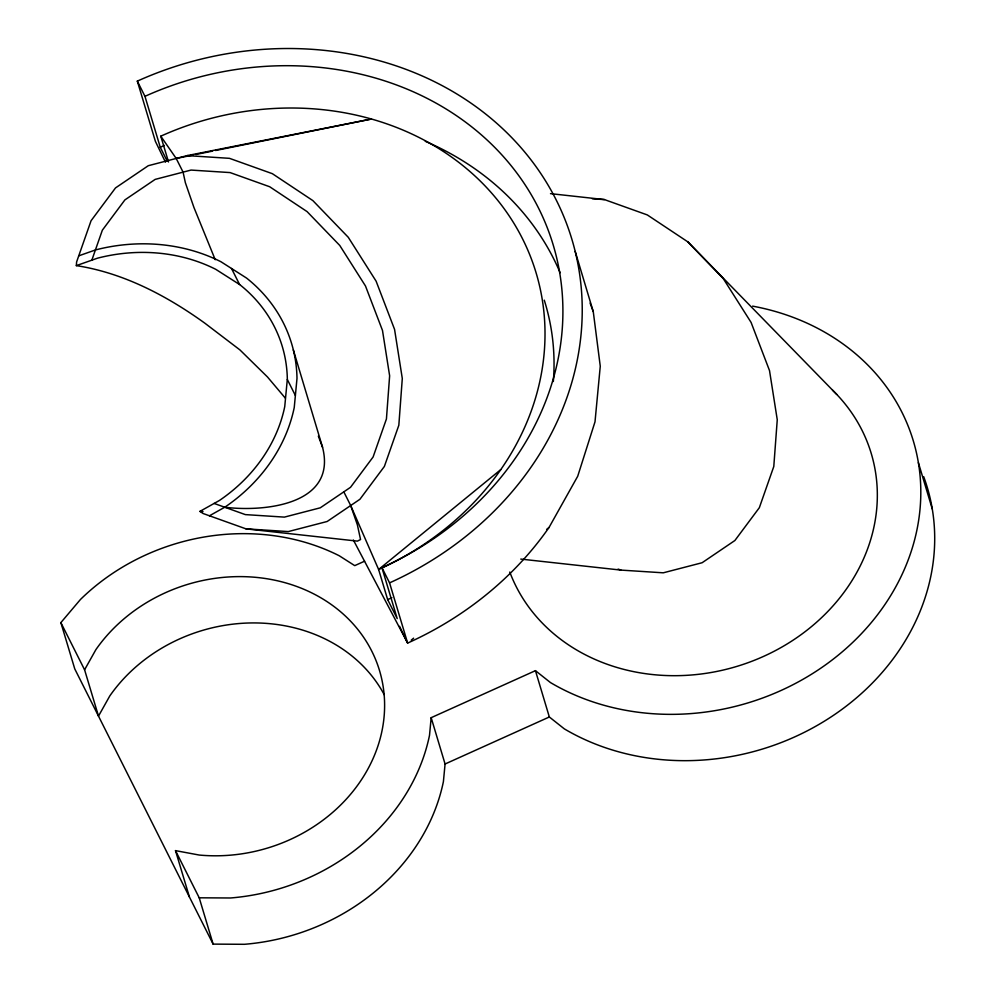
<?xml version="1.0" encoding="UTF-8"?>
<svg xmlns="http://www.w3.org/2000/svg" width="994" height="994" viewBox="0 0 994 994"><rect width="100%" height="100%" fill="white"/><g stroke="black" fill="none" stroke-linecap="round" stroke-linejoin="round"><path stroke-width="1.49" d="M285.315 398.122L267.485 376.974L239.914 349.9L204.851 323.187C166.582 295.628 123.393 272.89 76.339 265.622L76.613 261.931L91.063 220.743L115.515 187.916L148.292 165.7L187.158 155.611L371.47 119.019L215.561 150.504M752.62 306.14A234.224 203.459 -16.7 0 1 896.787 584.969A234.224 203.459 -16.7 0 1 550.44 682.555L535.443 670.664L431.172 717.68L429.52 735.274A207.386 180.15 -16.7 0 1 230.533 897.98L199.222 897.806L175.503 850.628L199.185 855.039A158.593 137.756 -16.7 0 0 376.974 748.78A158.593 137.756 -16.7 0 0 295.081 585.876A158.593 137.756 -16.7 0 0 95.909 649.604L84.589 669.794L98.493 716.115L109.8 695.924A158.593 137.756 -16.7 0 1 253.023 622.927A158.593 137.756 -16.7 0 1 384.318 694.843M431.172 717.68L445.076 764.001L443.411 781.582A207.386 180.15 -16.7 0 1 244.425 944.3L213.114 944.114L74.774 668.925L60.87 622.617L80.452 599.481A207.386 180.15 -16.7 0 1 339.265 555.77L354.734 565.636L364.599 561.188M91.833 260.18L102.345 230.198L124.909 199.893L155.163 179.392L191.047 170.073L230.099 172.583L269.685 186.748L307.084 211.61L339.762 245.456L365.481 285.986L382.491 330.455L389.636 375.807L386.43 418.971L373.098 457.004L350.534 487.296L320.279 507.81L284.396 517.116L245.344 514.606L214.132 503.436M353.379 540.028L407.639 643.081A322.068 279.749 -16.7 0 0 549.036 527.454L577.713 476.25L595.008 421.816L600.264 366.239L593.269 311.669L575.203 251.457M500.74 469.64L378.627 569.5L387.66 599.606L397.215 618.603L381.932 567.661A302.549 262.801 -16.7 0 0 538.475 207.982A302.549 262.801 -16.7 0 0 144.962 96.331L137.321 81.123A322.068 279.749 -16.7 0 1 556.218 199.98A322.068 279.749 -16.7 0 1 389.573 582.869L407.639 643.081L399.563 626.332M411.23 640.136L413.628 638.173M546.638 529.417L549.036 527.454M343.812 491.844L350.696 505.536L357.368 524.807L360.549 539.531L357.418 541.121L245.978 528.858L203.099 513.513L199.906 511.388L219.413 500.479A158.593 137.756 -16.7 0 0 284.744 406.583L287.328 379.223A158.593 137.756 -16.7 0 0 239.802 284.669L215.735 269.312A158.593 137.756 -16.7 0 0 97.586 258.154L76.339 265.622M209.448 515.787L224.892 507.151A168.346 146.23 -16.7 0 0 294.249 407.478L296.995 378.428A168.346 146.23 -16.7 0 0 246.537 278.059L220.991 261.77A168.346 146.23 -16.7 0 0 95.561 249.916L78.762 255.831M445.076 764.001L549.334 716.985L564.331 728.875A234.224 203.459 -16.7 0 0 837.582 712.499A234.224 203.459 -16.7 0 0 923.674 476.623M350.696 505.536L378.627 569.5A278.146 241.604 -16.7 0 0 522.546 238.821A278.146 241.604 -16.7 0 0 160.78 136.178L176.199 158.456L192.848 155.089M195.88 154.48L212.53 151.125M224.743 507.238L224.917 507.251C264.416 512.096 337.214 504.803 322.553 447.288L293.329 349.9M187.158 155.611L229.465 158.332L272.344 173.677L312.861 200.602L348.26 237.28L376.117 281.19L394.556 329.362L402.297 378.49L398.83 425.258L384.38 466.447L359.927 499.274L327.15 521.49L288.285 531.579L245.978 528.858M592.349 198.8L604.439 199.583L647.305 214.928L687.823 241.853L836.786 394.469M199.906 511.388L203 511.587M520.781 559.088L620.939 570.096L663.259 572.817L702.124 562.728L734.889 540.512L759.341 507.698L773.792 466.497L777.258 419.741L769.518 370.6L751.091 322.429L723.222 278.519L687.823 241.853M550.502 193.644L604.439 199.583M618.082 569.077L620.939 570.096M176.199 158.456L183.082 172.136L185.369 182.71L193.942 207.485L215.226 259.72M231.515 268.479L239.591 284.532M287.316 379.459L295.38 395.5M381.932 567.661L389.573 582.869M144.962 96.331L160.258 147.274L167.079 160.854M60.87 622.617L84.589 669.794M165.464 162.184L155.387 141.334L137.321 81.123M318.341 436.142L322.553 447.288M590.101 303.095L593.269 311.669M918.381 462.67L932.273 508.978M535.443 670.664L549.334 716.985M160.78 136.178L168.52 161.972M199.222 897.806L213.114 944.114M175.503 850.628L189.394 896.936M160.258 147.274A302.549 262.801 -16.7 0 1 164.395 145.435M425.283 141.297A302.549 262.801 -16.7 0 1 560.131 272.716M544.265 300.151A278.146 241.604 -16.7 0 1 553.335 381.51M391.884 597.667A278.146 241.604 -16.7 0 1 387.66 599.606M832.512 390.133A190.314 165.315 -16.7 0 1 780.762 647.69A190.314 165.315 -16.7 0 1 509.785 572.035"/></g></svg>
